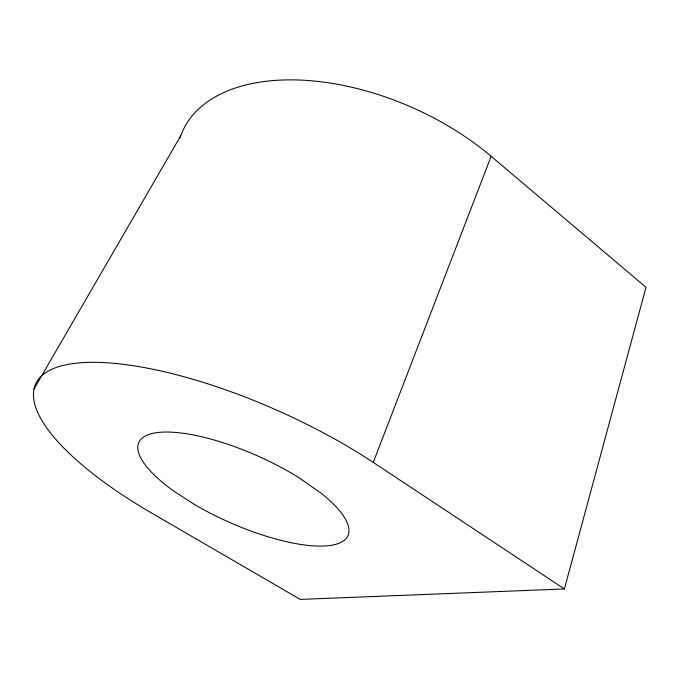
<?xml version="1.0" encoding="UTF-8"?>
<svg xmlns="http://www.w3.org/2000/svg" width="680" height="680" viewBox="0 0 680 680"><rect width="100%" height="100%" fill="white"/><g stroke="black" fill="none" stroke-linecap="round" stroke-linejoin="round"><path stroke-width="1.02" d="M564.4 588.957L373.252 462.4A232.483 74.392 24 0 0 64.507 365.109A232.483 74.392 24 0 0 151.495 512.983L300.271 599.403L564.4 588.957L646 287.308L491.147 156.323A201.076 115.26 24 0 0 304.733 80.299A201.076 115.26 24 0 0 180.055 137.76M373.252 462.4L491.147 156.323M34 389.045L180.736 135.787M194.607 504.568L173.774 491.104A114.461 36.066 24 0 1 158.457 432.429A114.461 36.066 24 0 1 298.894 477.649L321.929 493.841A114.461 36.066 24 0 1 326.808 545.844A114.461 36.066 24 0 1 194.607 504.568"/></g></svg>
